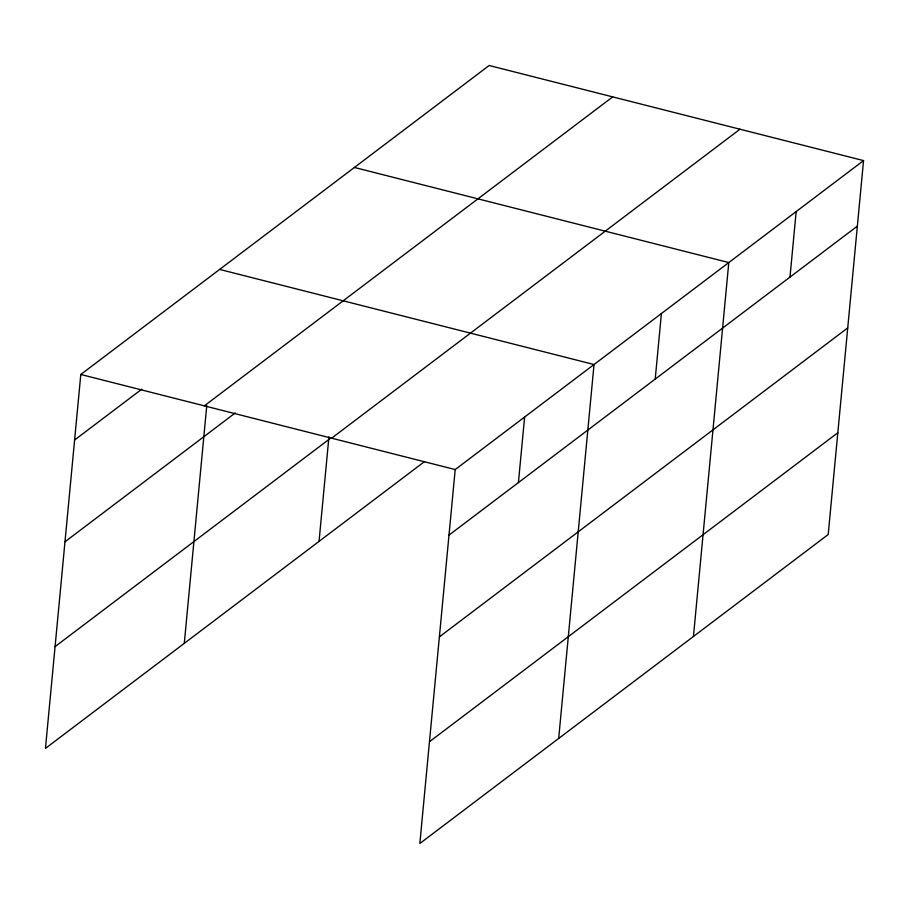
<?xml version="1.0" encoding="UTF-8"?>
<svg xmlns="http://www.w3.org/2000/svg" width="909" height="909" viewBox="0 0 909 909"><rect width="100%" height="100%" fill="white"/><g stroke="black" fill="none" stroke-linecap="round" stroke-linejoin="round"><path stroke-width="1.36" d="M863.55 160.598L455.193 469.567L419.844 843.495L828.201 534.526L863.55 160.598L489.156 65.505L80.799 374.474L45.45 748.402L424.605 461.522M184.288 643.356L206.763 405.641M319.048 541.389L328.933 436.831M518.414 482.588L524.618 417.049M558.683 738.449L594.031 364.52L219.637 269.428M655.219 379.076L661.411 313.537M693.442 636.493L728.791 262.553L354.396 167.461M789.978 277.12L796.17 211.581M74.606 440.013L141.781 389.188M204.343 405.857L612.7 96.888M64.982 541.787L235.272 412.936M55.074 646.629L330.921 437.922M331.637 438.183L739.994 129.214M449.001 535.106L857.357 226.136M439.377 636.879L847.733 327.91M429.468 741.733L837.825 432.764M80.799 374.474L455.193 469.567"/></g></svg>
